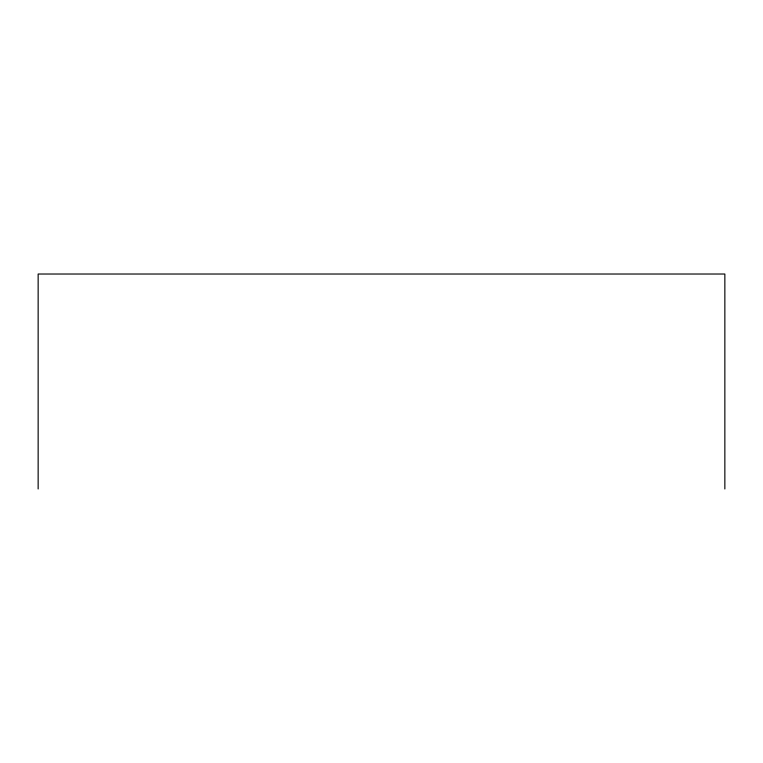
<?xml version="1.0" encoding="UTF-8"?>
<svg xmlns="http://www.w3.org/2000/svg" width="763" height="763" viewBox="0 0 763 763"><rect width="100%" height="100%" fill="white"/><g stroke="black" fill="none" stroke-linecap="round" stroke-linejoin="round"><path stroke-width="1.14" d="M724.85 488.978L724.85 274.022L38.15 274.022L38.15 488.978"/></g></svg>
